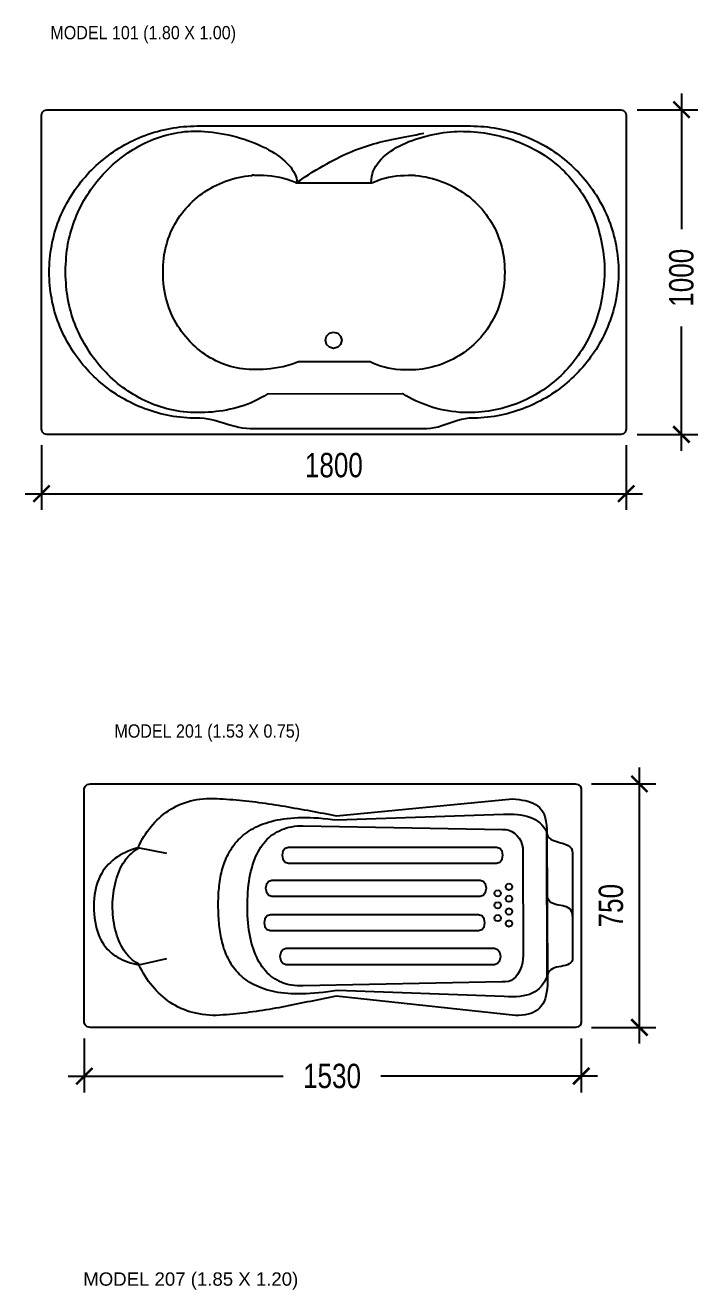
# Model space of a CAD drawing. Header units: millimetres. Extents: x 2134 to 13747, y 1479 to 10829.
# Drawn here: x 9066 to 11136, y 6919 to 10812 of the extents above; entities that cross this region are included whole.
import ezdxf
from ezdxf.enums import TextEntityAlignment as Align

# ---------------------------------------------------------------- set-up
doc = ezdxf.new("R2010")
doc.units = ezdxf.units.MM
doc.layers.add('dim', color=4, linetype='Continuous', lineweight=18)
doc.layers.add('dwgmodels.com', color=250, linetype='Continuous')
doc.layers.add('Text', color=3, linetype='Continuous', plot=False)
doc.styles.add('KOTE', font='romrust.shx', dxfattribs={"width": 0.8})
doc.styles.add('SN0', font='Arial')
doc.dimstyles.new('cad-block.com 50', dxfattribs={"dimscale": 50, "dimtxt": 1.5, "dimasz": 1, "dimexe": 1, "dimexo": 1, "dimgap": 1, "dimtad": 1, "dimdec": 0, "dimzin": 1, "dimdsep": 46, "dimtxsty": 'KOTE', "dimblk": 'ARCHTICK', "dimcen": 0, "dimdle": 1, "dimclrd": 4, "dimclre": 4, "dimclrt": 7, "dimadec": 0, "dimazin": 0, "dimtfac": 0.666667, "dimtdec": 0, "dimtix": 1, "dimtmove": 2, "dimatfit": 0, "dimfxl": 1, "dimtvp": 1, "dimtolj": 1, "dimarcsym": 0})

# ---------------------------------------------------------------- blocks, each defined once
blk = doc.blocks.new('Modelo 101')
at = {"color": 0}
for points in [[(-7.023051, 1.968504), (-0.063567, 1.968504), (-0.031542, 1.959393), (-0.008708, 1.935501), (0, 1.901988), (0, -1.901988), (-0.008708, -1.9355), (-0.031542, -1.959393), (-0.063567, -1.968504), (-7.023051, -1.968504), (-7.055076, -1.959393), (-7.077907, -1.9355), (-7.086614, -1.901988), (-7.086614, 1.901988), (-7.077907, 1.935501), (-7.055076, 1.959393), (-7.023051, 1.968504)], [(-5.200441, 1.771091), (-1.886492, 1.771091), (-1.844931, 1.770618), (-1.803594, 1.769207), (-1.762491, 1.766868), (-1.721633, 1.76361), (-1.681031, 1.759446), (-1.640695, 1.754385), (-1.600635, 1.748437), (-1.560862, 1.741613), (-1.521387, 1.733923), (-1.48222, 1.725378), (-1.443372, 1.715988), (-1.404853, 1.705763), (-1.366673, 1.694714), (-1.328844, 1.682852), (-1.291375, 1.670186), (-1.254278, 1.656727), (-1.217562, 1.642485), (-1.181239, 1.627472), (-1.145318, 1.611696), (-1.109811, 1.595169), (-1.074727, 1.577901), (-1.040078, 1.559903), (-1.005874, 1.541184), (-0.972125, 1.521755), (-0.938842, 1.501627), (-0.906035, 1.48081), (-0.873716, 1.459314), (-0.841894, 1.43715), (-0.81058, 1.414328), (-0.779784, 1.390859), (-0.749517, 1.366753), (-0.71979, 1.34202), (-0.690613, 1.31667), (-0.661997, 1.290715), (-0.633952, 1.264164), (-0.606488, 1.237029), (-0.579617, 1.209318), (-0.553348, 1.181043), (-0.527692, 1.152215), (-0.502661, 1.122843), (-0.478263, 1.092937), (-0.45451, 1.062509), (-0.431413, 1.031569), (-0.408981, 1.000127), (-0.387225, 0.968193), (-0.366157, 0.935778), (-0.345785, 0.902892), (-0.326122, 0.869546), (-0.307177, 0.83575), (-0.288961, 0.801515), (-0.271484, 0.76685), (-0.254758, 0.731766), (-0.238792, 0.696274), (-0.223596, 0.660384), (-0.209183, 0.624107), (-0.195561, 0.587452), (-0.182742, 0.550431), (-0.170736, 0.513053), (-0.159554, 0.475329), (-0.149206, 0.43727), (-0.139702, 0.398885), (-0.131054, 0.360185), (-0.123271, 0.321181), (-0.116365, 0.281883), (-0.110345, 0.242302), (-0.105222, 0.202447), (-0.101008, 0.162329), (-0.097711, 0.121959), (-0.095344, 0.081346), (-0.093915, 0.040503), (-0.093437, -0.000563), (-0.093437, -0.000563), (-0.093915, -0.041628), (-0.095344, -0.082472), (-0.097711, -0.123084), (-0.101008, -0.163454), (-0.105222, -0.203572), (-0.110345, -0.243427), (-0.116365, -0.283009), (-0.123271, -0.322307), (-0.131054, -0.361311), (-0.139702, -0.40001), (-0.149206, -0.438395), (-0.159554, -0.476455), (-0.170736, -0.514178), (-0.182742, -0.551556), (-0.195561, -0.588578), (-0.209183, -0.625232), (-0.223596, -0.66151), (-0.238792, -0.6974), (-0.254758, -0.732892), (-0.271484, -0.767975), (-0.288961, -0.80264), (-0.307177, -0.836876), (-0.326122, -0.870672), (-0.345785, -0.904018), (-0.366157, -0.936903), (-0.387225, -0.969318), (-0.408981, -1.001252), (-0.431413, -1.032694), (-0.45451, -1.063635), (-0.478263, -1.094063), (-0.502661, -1.123968), (-0.527692, -1.15334), (-0.553348, -1.182169), (-0.579617, -1.210444), (-0.606488, -1.238154), (-0.633952, -1.26529), (-0.661997, -1.291841), (-0.690613, -1.317796), (-0.71979, -1.343145), (-0.749517, -1.367878), (-0.779784, -1.391984), (-0.81058, -1.415454), (-0.841894, -1.438276), (-0.873716, -1.46044), (-0.906035, -1.481935), (-0.938842, -1.502752), (-0.972125, -1.522881), (-1.005874, -1.542309), (-1.040078, -1.561028), (-1.074727, -1.579027), (-1.109811, -1.596295), (-1.145318, -1.612821), (-1.181239, -1.628597), (-1.217562, -1.643611), (-1.254278, -1.657852), (-1.291375, -1.671311), (-1.328844, -1.683977), (-1.366673, -1.69584), (-1.404853, -1.706889), (-1.443372, -1.717113), (-1.48222, -1.726503), (-1.521387, -1.735048), (-1.560862, -1.742738), (-1.600635, -1.749562), (-1.640695, -1.75551), (-1.681031, -1.760571), (-1.721633, -1.764736), (-1.762491, -1.767993), (-1.803594, -1.770332), (-1.844931, -1.771744), (-1.886492, -1.772216), (-1.886492, -1.772216), (-1.893701, -1.772561), (-1.90091, -1.772907), (-1.908114, -1.773252), (-1.951437, -1.777892), (-1.996407, -1.787054), (-2.04266, -1.799691), (-2.089831, -1.814759), (-2.137553, -1.831211), (-2.185463, -1.848001), (-2.233193, -1.864083), (-2.280381, -1.878412), (-2.326659, -1.889941), (-2.371663, -1.897625), (-2.415028, -1.900417), (-4.557579, -1.900319), (-4.603563, -1.898287), (-4.649549, -1.892619), (-4.695564, -1.883952), (-4.741634, -1.87292), (-4.787786, -1.860161), (-4.834047, -1.84631), (-4.880443, -1.832004), (-4.927001, -1.817878), (-4.973748, -1.804569), (-5.020711, -1.792712), (-5.067915, -1.782943), (-5.115389, -1.775899), (-5.163157, -1.772216), (-5.163157, -1.772216), (-5.175578, -1.772012), (-5.18801, -1.772114), (-5.200441, -1.772216), (-5.242002, -1.771744), (-5.283339, -1.770332), (-5.324442, -1.767993), (-5.3653, -1.764736), (-5.405902, -1.760571), (-5.446238, -1.75551), (-5.486298, -1.749562), (-5.526071, -1.742738), (-5.565546, -1.735048), (-5.604713, -1.726503), (-5.643561, -1.717113), (-5.68208, -1.706889), (-5.72026, -1.69584), (-5.758089, -1.683977), (-5.795558, -1.671311), (-5.832655, -1.657852), (-5.869371, -1.643611), (-5.905694, -1.628597), (-5.941615, -1.612821), (-5.977122, -1.596295), (-6.012206, -1.579027), (-6.046855, -1.561028), (-6.081059, -1.542309), (-6.114808, -1.522881), (-6.148091, -1.502752), (-6.180898, -1.481935), (-6.213217, -1.46044), (-6.245039, -1.438276), (-6.276353, -1.415454), (-6.307149, -1.391984), (-6.337416, -1.367878), (-6.367143, -1.343145), (-6.39632, -1.317796), (-6.424936, -1.291841), (-6.452981, -1.26529), (-6.480445, -1.238154), (-6.507316, -1.210444), (-6.533585, -1.182169), (-6.559241, -1.15334), (-6.584272, -1.123968), (-6.60867, -1.094063), (-6.632423, -1.063635), (-6.655521, -1.032694), (-6.677952, -1.001252), (-6.699708, -0.969318), (-6.720776, -0.936903), (-6.741148, -0.904018), (-6.760811, -0.870672), (-6.779756, -0.836876), (-6.797972, -0.80264), (-6.815449, -0.767975), (-6.832175, -0.732892), (-6.848141, -0.6974), (-6.863337, -0.66151), (-6.87775, -0.625232), (-6.891372, -0.588578), (-6.904191, -0.551556), (-6.916197, -0.514178), (-6.927379, -0.476455), (-6.937727, -0.438395), (-6.947231, -0.40001), (-6.955879, -0.361311), (-6.963662, -0.322307), (-6.970568, -0.283009), (-6.976588, -0.243427), (-6.981711, -0.203572), (-6.985925, -0.163454), (-6.989222, -0.123084), (-6.991589, -0.082472), (-6.993018, -0.041628), (-6.993496, -0.000563), (-6.993496, -0.000563), (-6.993018, 0.040503), (-6.991589, 0.081346), (-6.989222, 0.121959), (-6.985925, 0.162329), (-6.981711, 0.202447), (-6.976588, 0.242302), (-6.970568, 0.281883), (-6.963662, 0.321181), (-6.955879, 0.360185), (-6.947231, 0.398885), (-6.937727, 0.43727), (-6.927379, 0.475329), (-6.916197, 0.513053), (-6.904191, 0.550431), (-6.891372, 0.587452), (-6.877751, 0.624107), (-6.863337, 0.660384), (-6.848142, 0.696274), (-6.832176, 0.731766), (-6.815449, 0.76685), (-6.797973, 0.801515), (-6.779757, 0.83575), (-6.760812, 0.869546), (-6.741149, 0.902892), (-6.720777, 0.935778), (-6.699709, 0.968193), (-6.677953, 1.000127), (-6.655522, 1.031569), (-6.632424, 1.062509), (-6.608671, 1.092937), (-6.584274, 1.122843), (-6.559242, 1.152215), (-6.533586, 1.181043), (-6.507318, 1.209318), (-6.480446, 1.237029), (-6.452983, 1.264164), (-6.424938, 1.290715), (-6.396321, 1.31667), (-6.367144, 1.34202), (-6.337417, 1.366753), (-6.307151, 1.390859), (-6.276355, 1.414328), (-6.245041, 1.43715), (-6.213219, 1.459314), (-6.180899, 1.48081), (-6.148093, 1.501627), (-6.11481, 1.521755), (-6.081061, 1.541184), (-6.046857, 1.559903), (-6.012208, 1.577901), (-5.977124, 1.595169), (-5.941617, 1.611696), (-5.905696, 1.627472), (-5.869373, 1.642485), (-5.832657, 1.656727), (-5.795559, 1.670186), (-5.758091, 1.682852), (-5.720261, 1.694714), (-5.682082, 1.705763), (-5.643562, 1.715988), (-5.604714, 1.725378), (-5.565547, 1.733923), (-5.526072, 1.741613), (-5.486299, 1.748437), (-5.446239, 1.754385), (-5.405903, 1.759446), (-5.3653, 1.76361), (-5.324443, 1.766868), (-5.28334, 1.769207), (-5.242002, 1.770618), (-5.200441, 1.771091), (-5.200441, 1.771091)], [(-5.111575, 1.706236), (-5.062863, 1.702098), (-5.014012, 1.696656), (-4.965123, 1.689948), (-4.916299, 1.682009), (-4.867643, 1.672878), (-4.819257, 1.662591), (-4.771244, 1.651184), (-4.723707, 1.638695), (-4.676748, 1.625161), (-4.63047, 1.610618), (-4.584975, 1.595103), (-4.540366, 1.578653), (-4.496746, 1.561306), (-4.454217, 1.543097), (-4.412881, 1.524065), (-4.372842, 1.504245), (-4.334202, 1.483674), (-4.297063, 1.46239), (-4.261528, 1.440429), (-4.2277, 1.417829), (-4.195681, 1.394625), (-4.165574, 1.370856), (-4.137482, 1.346557), (-4.111507, 1.321766), (-4.087751, 1.296519), (-4.066318, 1.270854), (-4.047309, 1.244807), (-4.030828, 1.218415), (-4.016977, 1.191716), (-4.005859, 1.164745), (-3.997575, 1.13754), (-3.99223, 1.110138), (-3.989925, 1.082575), (-3.989925, 1.082575), (-3.987515, 1.080523), (-3.982357, 1.081289), (-3.977209, 1.08215), (-3.10835, 1.082248), (-3.101107, 1.084689), (-3.093862, 1.087132), (-3.090571, 1.092), (-3.08893, 1.126685), (-3.084057, 1.160391), (-3.076082, 1.193116), (-3.065137, 1.224857), (-3.051354, 1.255611), (-3.034863, 1.285376), (-3.015798, 1.314149), (-2.994289, 1.341927), (-2.970467, 1.368708), (-2.944465, 1.394489), (-2.916413, 1.419267), (-2.886444, 1.44304), (-2.854689, 1.465805), (-2.821279, 1.487559), (-2.786347, 1.508301), (-2.750023, 1.528026), (-2.712438, 1.546733), (-2.673726, 1.564418), (-2.634017, 1.581079), (-2.593442, 1.596714), (-2.552134, 1.61132), (-2.510223, 1.624894), (-2.467842, 1.637433), (-2.425121, 1.648935), (-2.382193, 1.659397), (-2.339189, 1.668816), (-2.29624, 1.67719), (-2.253479, 1.684517), (-2.211036, 1.690792), (-2.169043, 1.696015), (-2.127631, 1.700182), (-2.086933, 1.70329), (-2.04708, 1.705337), (-2.008202, 1.70632), (-1.970433, 1.706236), (-1.928281, 1.705109), (-1.886386, 1.703129), (-1.844758, 1.700302), (-1.80341, 1.696632), (-1.762353, 1.692125), (-1.721598, 1.686785), (-1.681157, 1.680616), (-1.641041, 1.673625), (-1.601262, 1.665815), (-1.56183, 1.657192), (-1.522758, 1.64776), (-1.484057, 1.637525), (-1.445738, 1.62649), (-1.407813, 1.614661), (-1.370294, 1.602042), (-1.33319, 1.588639), (-1.296515, 1.574457), (-1.260279, 1.559499), (-1.224495, 1.543771), (-1.189172, 1.527278), (-1.154324, 1.510024), (-1.11996, 1.492015), (-1.086093, 1.473255), (-1.052734, 1.45375), (-1.019895, 1.433502), (-0.987587, 1.412519), (-0.955821, 1.390804), (-0.924609, 1.368363), (-0.893962, 1.345199), (-0.863892, 1.321319), (-0.834409, 1.296726), (-0.805527, 1.271426), (-0.777255, 1.245424), (-0.749606, 1.218723), (-0.722591, 1.19133), (-0.69622, 1.163249), (-0.670507, 1.134484), (-0.645462, 1.105041), (-0.621096, 1.074925), (-0.597421, 1.04414), (-0.574449, 1.01269), (-0.55219, 0.980582), (-0.530657, 0.947819), (-0.509861, 0.914407), (-0.489813, 0.88035), (-0.470524, 0.845654), (-0.452006, 0.810322), (-0.434271, 0.77436), (-0.41733, 0.737773), (-0.401194, 0.700566), (-0.385875, 0.662742), (-0.371384, 0.624308), (-0.357732, 0.585268), (-0.344932, 0.545626), (-0.332994, 0.505388), (-0.32193, 0.464559), (-0.311752, 0.423143), (-0.30247, 0.381145), (-0.294096, 0.338569), (-0.286642, 0.295422), (-0.28012, 0.251707), (-0.274539, 0.207429), (-0.274539, 0.207429), (-0.268014, 0.145136), (-0.26382, 0.091392), (-0.261824, 0.04335), (-0.261895, -0.001843), (-0.263899, -0.047036), (-0.267704, -0.09508), (-0.273178, -0.148825), (-0.280189, -0.211122), (-0.285607, -0.253912), (-0.292002, -0.296314), (-0.299364, -0.338316), (-0.307679, -0.379908), (-0.316936, -0.421077), (-0.327122, -0.461812), (-0.338224, -0.502103), (-0.350232, -0.541938), (-0.363131, -0.581305), (-0.376911, -0.620193), (-0.391559, -0.658591), (-0.407062, -0.696487), (-0.423409, -0.733871), (-0.440587, -0.770731), (-0.458584, -0.807055), (-0.477387, -0.842833), (-0.496984, -0.878053), (-0.517364, -0.912703), (-0.538514, -0.946773), (-0.560421, -0.980251), (-0.583074, -1.013125), (-0.606459, -1.045385), (-0.630566, -1.07702), (-0.655381, -1.108017), (-0.680892, -1.138365), (-0.707088, -1.168054), (-0.733955, -1.197072), (-0.761482, -1.225407), (-0.789656, -1.253048), (-0.818466, -1.279985), (-0.847898, -1.306205), (-0.87794, -1.331698), (-0.908581, -1.356451), (-0.939808, -1.380454), (-0.971609, -1.403696), (-1.003972, -1.426165), (-1.036883, -1.447849), (-1.070332, -1.468738), (-1.104305, -1.488821), (-1.138791, -1.508085), (-1.173778, -1.526519), (-1.209252, -1.544113), (-1.245202, -1.560855), (-1.281616, -1.576733), (-1.318481, -1.591737), (-1.355785, -1.605855), (-1.393516, -1.619075), (-1.431661, -1.631387), (-1.470208, -1.642779), (-1.509146, -1.653239), (-1.548461, -1.662757), (-1.588142, -1.671321), (-1.628176, -1.67892), (-1.668551, -1.685543), (-1.709255, -1.691177), (-1.750275, -1.695813), (-1.791599, -1.699438), (-1.833216, -1.702041), (-1.875112, -1.703612), (-1.917276, -1.704138), (-1.917276, -1.704138), (-1.966387, -1.703265), (-2.015184, -1.700688), (-2.063606, -1.696469), (-2.111589, -1.69067), (-2.159072, -1.683352), (-2.205993, -1.674579), (-2.25229, -1.664411), (-2.297899, -1.652911), (-2.34276, -1.640141), (-2.386809, -1.626162), (-2.429986, -1.611038), (-2.472227, -1.594829), (-2.513471, -1.577597), (-2.553655, -1.559406), (-2.592717, -1.540316), (-2.630595, -1.520389), (-2.667227, -1.499688), (-2.702551, -1.478275), (-2.704745, -1.477715), (-2.707169, -1.47799), (-2.709591, -1.478267), (-4.346035, -1.479764), (-4.348397, -1.479112), (-4.349438, -1.478307), (-4.351382, -1.479075), (-4.388714, -1.503284), (-4.426921, -1.525904), (-4.465941, -1.546971), (-4.505715, -1.566524), (-4.546182, -1.584601), (-4.587281, -1.601238), (-4.628952, -1.616474), (-4.671134, -1.630345), (-4.713768, -1.642891), (-4.756792, -1.654148), (-4.800147, -1.664155), (-4.843771, -1.672948), (-4.887604, -1.680565), (-4.931587, -1.687045), (-4.975657, -1.692425), (-5.019756, -1.696742), (-5.063822, -1.700034), (-5.107795, -1.702339), (-5.151615, -1.703694), (-5.19522, -1.704138), (-5.19522, -1.704138), (-5.237994, -1.703531), (-5.280407, -1.701725), (-5.322448, -1.698739), (-5.364109, -1.694593), (-5.405379, -1.689305), (-5.446248, -1.682895), (-5.486706, -1.675383), (-5.526744, -1.666789), (-5.566352, -1.657131), (-5.605519, -1.64643), (-5.644236, -1.634704), (-5.682492, -1.621974), (-5.720279, -1.608259), (-5.757586, -1.593577), (-5.794402, -1.57795), (-5.830719, -1.561395), (-5.866527, -1.543934), (-5.901815, -1.525584), (-5.936573, -1.506366), (-5.970792, -1.4863), (-6.004462, -1.465403), (-6.037572, -1.443698), (-6.070114, -1.421201), (-6.102076, -1.397934), (-6.13345, -1.373916), (-6.164224, -1.349165), (-6.19439, -1.323702), (-6.223938, -1.297547), (-6.252857, -1.270717), (-6.281137, -1.243234), (-6.30877, -1.215116), (-6.335744, -1.186384), (-6.36205, -1.157056), (-6.387678, -1.127151), (-6.412618, -1.096691), (-6.43686, -1.065693), (-6.460394, -1.034178), (-6.483211, -1.002164), (-6.5053, -0.969673), (-6.526652, -0.936722), (-6.547257, -0.903331), (-6.567104, -0.86952), (-6.586184, -0.835309), (-6.604487, -0.800717), (-6.622003, -0.765763), (-6.638723, -0.730467), (-6.654635, -0.694848), (-6.669731, -0.658926), (-6.684001, -0.62272), (-6.697433, -0.58625), (-6.71002, -0.549536), (-6.72175, -0.512596), (-6.732614, -0.47545), (-6.742602, -0.438119), (-6.751704, -0.40062), (-6.759911, -0.362974), (-6.767211, -0.325201), (-6.773596, -0.287319), (-6.779055, -0.249348), (-6.783578, -0.211308), (-6.787157, -0.173218), (-6.78978, -0.135098), (-6.78978, -0.135098), (-6.792734, -0.084853), (-6.79495, -0.049565), (-6.796428, -0.024907), (-6.797166, -0.006552), (-6.797166, 0.009829), (-6.796428, 0.028563), (-6.79495, 0.053977), (-6.792734, 0.090399), (-6.78978, 0.142158), (-6.787039, 0.182601), (-6.783252, 0.222875), (-6.778434, 0.262966), (-6.772599, 0.302856), (-6.765761, 0.342528), (-6.757936, 0.381967), (-6.749137, 0.421156), (-6.73938, 0.460078), (-6.728679, 0.498716), (-6.717048, 0.537056), (-6.704501, 0.575079), (-6.691054, 0.61277), (-6.676722, 0.650112), (-6.661517, 0.687088), (-6.645456, 0.723683), (-6.628553, 0.759879), (-6.610821, 0.79566), (-6.592276, 0.831011), (-6.572933, 0.865913), (-6.552805, 0.900351), (-6.531908, 0.934309), (-6.510255, 0.96777), (-6.487862, 1.000717), (-6.464743, 1.033134), (-6.440912, 1.065005), (-6.416385, 1.096312), (-6.391175, 1.12704), (-6.365297, 1.157173), (-6.338765, 1.186693), (-6.311595, 1.215584), (-6.283801, 1.24383), (-6.255397, 1.271415), (-6.226398, 1.298321), (-6.196818, 1.324532), (-6.166672, 1.350033), (-6.135975, 1.374806), (-6.104741, 1.398835), (-6.072984, 1.422103), (-6.040719, 1.444595), (-6.007961, 1.466293), (-5.974725, 1.487181), (-5.941023, 1.507244), (-5.906873, 1.526463), (-5.872287, 1.544823), (-5.83728, 1.562307), (-5.801867, 1.578899), (-5.766063, 1.594583), (-5.729882, 1.609342), (-5.693338, 1.623159), (-5.656446, 1.636018), (-5.619221, 1.647902), (-5.581677, 1.658796), (-5.543829, 1.668682), (-5.505691, 1.677544), (-5.467278, 1.685367), (-5.428604, 1.692132), (-5.389684, 1.697824), (-5.350533, 1.702427), (-5.311164, 1.705923), (-5.271593, 1.708297), (-5.231834, 1.709531), (-5.191902, 1.709611), (-5.15181, 1.708518), (-5.111575, 1.706236)], [(-3.998787, 1.081914), (-3.948178, 1.116158), (-3.898989, 1.148798), (-3.851147, 1.179885), (-3.804578, 1.209468), (-3.759208, 1.237598), (-3.714965, 1.264327), (-3.671775, 1.289705), (-3.629565, 1.313782), (-3.588261, 1.33661), (-3.54779, 1.358239), (-3.508078, 1.378719), (-3.469052, 1.398102), (-3.430639, 1.416438), (-3.392765, 1.433777), (-3.355357, 1.450172), (-3.318341, 1.465671), (-3.281644, 1.480326), (-3.245194, 1.494188), (-3.208915, 1.507307), (-3.172735, 1.519734), (-3.136581, 1.531519), (-3.100378, 1.542714), (-3.064055, 1.553369), (-3.027536, 1.563535), (-2.99075, 1.573262), (-2.953622, 1.582601), (-2.916079, 1.591603), (-2.878048, 1.600319), (-2.839455, 1.608799), (-2.800227, 1.617093), (-2.760291, 1.625254), (-2.719572, 1.63333), (-2.677999, 1.641374), (-2.635496, 1.649435), (-2.591992, 1.657565), (-2.547412, 1.665813), (-2.501683, 1.674232), (-2.454732, 1.68287)], [(-4.534059, 1.17126), (-4.533191, 1.17375), (-4.532319, 1.17827), (-4.531457, 1.180611), (-4.519351, 1.177853), (-4.507246, 1.175089), (-4.49502, 1.174059), (-4.445291, 1.174778), (-4.395846, 1.173543), (-4.346763, 1.170354), (-4.298122, 1.165206), (-4.25, 1.158097), (-4.202476, 1.149024), (-4.155629, 1.137984), (-4.109537, 1.124975), (-4.064279, 1.109993), (-4.019933, 1.093036), (-4.008088, 1.087959), (-3.996545, 1.083854), (-3.984028, 1.082166), (-3.098024, 1.082166), (-3.088903, 1.083424), (-3.079781, 1.08468), (-3.071114, 1.087343), (-3.022816, 1.107956), (-2.974858, 1.125092), (-2.927151, 1.139057), (-2.879607, 1.150161), (-2.832137, 1.158711), (-2.784652, 1.165015), (-2.737062, 1.169383), (-2.68928, 1.172121), (-2.641215, 1.173537), (-2.59278, 1.173941), (-2.579674, 1.173727), (-2.565297, 1.17309), (-2.552236, 1.172036), (-2.510588, 1.166824), (-2.469357, 1.160357), (-2.42857, 1.152648), (-2.388254, 1.143714), (-2.348436, 1.133569), (-2.309143, 1.122229), (-2.270402, 1.109707), (-2.232241, 1.09602), (-2.194686, 1.081183), (-2.157766, 1.06521), (-2.121506, 1.048116), (-2.085935, 1.029917), (-2.051079, 1.010627), (-2.016965, 0.990262), (-1.983621, 0.968837), (-1.951073, 0.946367), (-1.91935, 0.922866), (-1.888477, 0.89835), (-1.858483, 0.872834), (-1.829394, 0.846332), (-1.801237, 0.818861), (-1.77404, 0.790434), (-1.74783, 0.761068), (-1.722634, 0.730777), (-1.698479, 0.699575), (-1.675392, 0.667479), (-1.6534, 0.634503), (-1.632531, 0.600662), (-1.612811, 0.565972), (-1.594268, 0.530447), (-1.57693, 0.494102), (-1.560822, 0.456953), (-1.545972, 0.419014), (-1.532408, 0.3803), (-1.520157, 0.340827), (-1.509245, 0.30061), (-1.4997, 0.259663), (-1.491549, 0.218002), (-1.484819, 0.175642), (-1.479537, 0.132597), (-1.475731, 0.088883), (-1.473427, 0.044515), (-1.472654, -0.000492), (-1.472654, -0.000492), (-1.473403, -0.044539), (-1.475634, -0.088083), (-1.47932, -0.131104), (-1.484433, -0.173579), (-1.490947, -0.215489), (-1.498835, -0.256811), (-1.508071, -0.297526), (-1.518626, -0.33761), (-1.530475, -0.377045), (-1.54359, -0.415807), (-1.557945, -0.453877), (-1.573513, -0.491233), (-1.590266, -0.527854), (-1.608179, -0.563719), (-1.627224, -0.598807), (-1.647374, -0.633096), (-1.668603, -0.666566), (-1.690883, -0.699196), (-1.714188, -0.730964), (-1.738491, -0.761849), (-1.763765, -0.79183), (-1.789983, -0.820886), (-1.817119, -0.848995), (-1.845144, -0.876138), (-1.874034, -0.902292), (-1.90376, -0.927437), (-1.934296, -0.951551), (-1.965615, -0.974613), (-1.99769, -0.996603), (-2.030494, -1.017498), (-2.064001, -1.037279), (-2.098183, -1.055923), (-2.133014, -1.07341), (-2.168467, -1.089718), (-2.204514, -1.104827), (-2.24113, -1.118715), (-2.278287, -1.131362), (-2.315958, -1.142745), (-2.354117, -1.152845), (-2.392737, -1.161639), (-2.43179, -1.169107), (-2.47125, -1.175228), (-2.51109, -1.17998), (-2.551283, -1.183342), (-2.551283, -1.183342), (-2.560301, -1.183769), (-2.569577, -1.18407), (-2.578965, -1.184508), (-2.632111, -1.186736), (-2.684494, -1.186635), (-2.736008, -1.184249), (-2.786546, -1.17962), (-2.836004, -1.172791), (-2.884274, -1.163806), (-2.931251, -1.152707), (-2.97683, -1.139538), (-3.020904, -1.12434), (-3.063367, -1.107159), (-3.104114, -1.088035), (-3.107628, -1.087302), (-3.111405, -1.087678), (-3.115181, -1.088055), (-3.966579, -1.08987), (-3.972392, -1.09017), (-3.978152, -1.091116), (-3.983701, -1.092799), (-4.044593, -1.114728), (-4.102847, -1.132713), (-4.158535, -1.147144), (-4.211731, -1.158412), (-4.262507, -1.166909), (-4.310937, -1.173026), (-4.357092, -1.177154), (-4.401046, -1.179683), (-4.442872, -1.181006), (-4.482642, -1.181512), (-4.520429, -1.181594), (-4.534059, -1.181594), (-4.571792, -1.180815), (-4.609437, -1.178494), (-4.646957, -1.174654), (-4.684315, -1.169319), (-4.721473, -1.162512), (-4.758393, -1.154258), (-4.795037, -1.144579), (-4.831368, -1.133499), (-4.867347, -1.121041), (-4.902938, -1.107231), (-4.938103, -1.09209), (-4.972804, -1.075642), (-5.007003, -1.057911), (-5.040662, -1.038921), (-5.073744, -1.018695), (-5.106212, -0.997257), (-5.138027, -0.97463), (-5.169152, -0.950838), (-5.199549, -0.925905), (-5.22918, -0.899853), (-5.258009, -0.872707), (-5.285996, -0.84449), (-5.313105, -0.815226), (-5.339297, -0.784938), (-5.364536, -0.753649), (-5.388782, -0.721385), (-5.412, -0.688167), (-5.43415, -0.65402), (-5.455196, -0.618967), (-5.475099, -0.583031), (-5.493823, -0.546237), (-5.511328, -0.508608), (-5.527578, -0.470167), (-5.542535, -0.430938), (-5.556161, -0.390944), (-5.568418, -0.35021), (-5.57927, -0.308758), (-5.588677, -0.266613), (-5.596603, -0.223798), (-5.603009, -0.180335), (-5.607859, -0.13625), (-5.611114, -0.091565), (-5.612736, -0.046305), (-5.612689, -0.000492), (-5.612689, -0.000492), (-5.612837, 0.041918), (-5.611508, 0.083904), (-5.608725, 0.125444), (-5.604513, 0.166515), (-5.598893, 0.207097), (-5.591892, 0.247165), (-5.58353, 0.2867), (-5.573834, 0.325677), (-5.562825, 0.364075), (-5.550527, 0.401873), (-5.536965, 0.439047), (-5.522161, 0.475576), (-5.50614, 0.511437), (-5.488924, 0.546609), (-5.470537, 0.581068), (-5.451004, 0.614794), (-5.430347, 0.647764), (-5.40859, 0.679956), (-5.385756, 0.711348), (-5.36187, 0.741916), (-5.336955, 0.771641), (-5.311034, 0.800498), (-5.284131, 0.828467), (-5.256269, 0.855525), (-5.227473, 0.881649), (-5.197765, 0.906818), (-5.167169, 0.93101), (-5.13571, 0.954202), (-5.103409, 0.976372), (-5.070292, 0.997498), (-5.036381, 1.017559), (-5.0017, 1.036531), (-4.966273, 1.054393), (-4.930123, 1.071122), (-4.893274, 1.086697), (-4.855749, 1.101095), (-4.817573, 1.114294), (-4.778767, 1.126272), (-4.739357, 1.137007), (-4.699366, 1.146477), (-4.658817, 1.154659), (-4.617734, 1.161532), (-4.57614, 1.167073), (-4.534059, 1.17126), (-4.534059, 1.17126)], [(-3.545886, -0.728622), (-3.496276, -0.742092), (-3.460935, -0.777436), (-3.447465, -0.827051), (-3.460935, -0.87666), (-3.496276, -0.912002), (-3.545886, -0.925472), (-3.595499, -0.912002), (-3.630844, -0.87666), (-3.644315, -0.827051), (-3.630844, -0.777436), (-3.595499, -0.742092), (-3.545886, -0.728622)]]:
    blk.add_lwpolyline(points, dxfattribs=at)
blk = doc.blocks.new('_ArchTick')
at = {"color": 0, "linetype": 'ByBlock', "const_width": 0.15}
blk.add_lwpolyline([(-0.5, -0.5), (0.5, 0.5)], dxfattribs=at)
blk = doc.blocks.new('*D28')
at = {"layer": 'Defpoints', "color": 0, "transparency": 16777216}
for p in [(9115.5, 9569.3), (10915.5, 9569.3), (10915.5, 9369.9)]:
    blk.add_point(p, dxfattribs=at)
at = {"layer": 'dim', "color": 4, "lineweight": -2, "transparency": 16777216}
for p, q in [((9115.5, 9519.3), (9115.5, 9319.9)), ((10915.5, 9519.3), (10915.5, 9319.9)), ((9065.5, 9369.9), (10965.5, 9369.9))]:
    blk.add_line(p, q, dxfattribs=at)
at = {"layer": 'dim', "color": 4, "lineweight": -2, "transparency": 16777216, "xscale": 50, "yscale": 50, "zscale": 50, "rotation": 180}
blk.add_blockref('_ArchTick', (9115.5, 9369.9), dxfattribs=at)
at = {"layer": 'dim', "color": 4, "lineweight": -2, "transparency": 16777216, "xscale": 50, "yscale": 50, "zscale": 50}
blk.add_blockref('_ArchTick', (10915.5, 9369.9), dxfattribs=at)
at = {"layer": 'dim', "color": 7, "transparency": 16777216, "insert": (10015.5, 9457.4), "char_height": 75, "attachment_point": 5, "style": 'KOTE'}
blk.add_mtext('\\A1;1800', dxfattribs=at)
blk = doc.blocks.new('*D29')
at = {"layer": 'Defpoints', "color": 0, "transparency": 16777216}
for p in [(10899.4, 10552.4), (10899.4, 9552.4), (11085.6, 9552.4)]:
    blk.add_point(p, dxfattribs=at)
at = {"layer": 'dim', "color": 4, "lineweight": -2, "transparency": 16777216}
for p, q in [((11085.6, 10602.4), (11085.6, 10184.9)), ((10949.4, 10552.4), (11135.6, 10552.4)), ((11085.6, 9502.4), (11085.6, 9884.9)), ((10949.4, 9552.4), (11135.6, 9552.4))]:
    blk.add_line(p, q, dxfattribs=at)
at = {"layer": 'dim', "color": 4, "lineweight": -2, "transparency": 16777216, "xscale": 50, "yscale": 50, "zscale": 50}
for p, rotation in [((11085.6, 10552.4), 90), ((11085.6, 9552.4), 270)]:
    blk.add_blockref('_ArchTick', p, dxfattribs=dict(at, rotation=rotation))
at = {"layer": 'dim', "color": 7, "transparency": 16777216, "insert": (11085.6, 10034.9), "char_height": 75, "attachment_point": 5, "rotation": 90, "style": 'KOTE'}
blk.add_mtext('\\A1;1000', dxfattribs=at)
blk = doc.blocks.new('Modelo 201')
at = {"color": 0}
for points in [[(-5.949485, 1.476366), (-0.07413, 1.476366), (-0.036789, 1.468051), (-0.010158, 1.44625), (0, 1.415681), (0, -1.415681), (-0.010158, -1.446252), (-0.036789, -1.468054), (-0.07413, -1.47637), (-5.949485, -1.47637), (-5.986826, -1.468054), (-6.013457, -1.446252), (-6.023614, -1.415681), (-6.023614, 1.415681), (-6.013457, 1.44625), (-5.986826, 1.468051), (-5.949485, 1.476366)], [(-4.457079, 1.299559), (-4.417856, 1.298184), (-4.378634, 1.296455), (-4.339411, 1.294384), (-4.300188, 1.291981), (-4.260965, 1.289257), (-4.221742, 1.286223), (-4.182519, 1.28289), (-4.143296, 1.279269), (-4.104072, 1.275371), (-4.064849, 1.271207), (-4.025625, 1.266788), (-3.986402, 1.262124), (-3.947178, 1.257226), (-3.907954, 1.252106), (-3.868731, 1.246774), (-3.829507, 1.241242), (-3.790283, 1.235519), (-3.751059, 1.229618), (-3.711834, 1.223548), (-3.67261, 1.217321), (-3.633386, 1.210948), (-3.594162, 1.20444), (-3.554937, 1.197807), (-3.515713, 1.191061), (-3.476488, 1.184212), (-3.437263, 1.177271), (-3.398039, 1.17025), (-3.358814, 1.163159), (-3.319589, 1.156009), (-3.280364, 1.14881), (-3.241139, 1.141575), (-3.201914, 1.134313), (-3.162689, 1.127036), (-3.123464, 1.119755), (-3.084239, 1.11248), (-3.045014, 1.105222), (-3.005789, 1.097993), (-2.966563, 1.090803), (-2.966563, 1.090803), (-0.831469, 1.29585), (-0.791385, 1.291419), (-0.752631, 1.286529), (-0.715336, 1.280835), (-0.67963, 1.273995), (-0.645642, 1.265665), (-0.613502, 1.255502), (-0.58334, 1.243161), (-0.555285, 1.228301), (-0.529467, 1.210578), (-0.506015, 1.189648), (-0.48506, 1.165168), (-0.466731, 1.136794), (-0.451157, 1.104184), (-0.438469, 1.066993), (-0.428796, 1.024879), (-0.422267, 0.977499), (-0.419012, 0.924508), (-0.410284, -0.912024), (-0.410715, -0.963072), (-0.413717, -1.0102), (-0.419272, -1.053533), (-0.427365, -1.093196), (-0.437978, -1.129314), (-0.451095, -1.162013), (-0.4667, -1.191417), (-0.484776, -1.217652), (-0.505307, -1.240843), (-0.528276, -1.261115), (-0.553666, -1.278593), (-0.581462, -1.293402), (-0.611646, -1.305668), (-0.644202, -1.315515), (-0.679114, -1.323068), (-0.716365, -1.328454), (-0.755939, -1.331796), (-0.797819, -1.333221), (-2.970012, -1.096083), (-3.009251, -1.103909), (-3.048381, -1.111803), (-3.08741, -1.119749), (-3.126349, -1.127737), (-3.165207, -1.135752), (-3.203995, -1.143783), (-3.242721, -1.151816), (-3.281395, -1.159837), (-3.320028, -1.167836), (-3.358628, -1.175797), (-3.397206, -1.183709), (-3.43577, -1.191559), (-3.474332, -1.199333), (-3.512899, -1.20702), (-3.551483, -1.214605), (-3.590093, -1.222076), (-3.628738, -1.229421), (-3.667428, -1.236626), (-3.706173, -1.243678), (-3.744982, -1.250564), (-3.783866, -1.257272), (-3.822833, -1.263789), (-3.861894, -1.270102), (-3.901058, -1.276197), (-3.940335, -1.282062), (-3.979734, -1.287685), (-4.019266, -1.293052), (-4.058939, -1.29815), (-4.098764, -1.302966), (-4.138751, -1.307488), (-4.178908, -1.311702), (-4.219245, -1.315596), (-4.259773, -1.319157), (-4.300501, -1.322372), (-4.341438, -1.325228), (-4.382595, -1.327712), (-4.423981, -1.329811), (-4.423981, -1.329811), (-4.467233, -1.329631), (-4.509612, -1.327838), (-4.551117, -1.324467), (-4.591748, -1.31955), (-4.631506, -1.31312), (-4.670391, -1.305211), (-4.708402, -1.295856), (-4.745539, -1.285088), (-4.781804, -1.272941), (-4.817195, -1.259447), (-4.851713, -1.244639), (-4.885358, -1.228552), (-4.91813, -1.211217), (-4.95003, -1.192669), (-4.981056, -1.172941), (-5.01121, -1.152065), (-5.040491, -1.130075), (-5.068899, -1.107004), (-5.096435, -1.082885), (-5.123098, -1.057752), (-5.148889, -1.031637), (-5.173807, -1.004575), (-5.197854, -0.976597), (-5.221028, -0.947738), (-5.24333, -0.91803), (-5.26476, -0.887507), (-5.285318, -0.856202), (-5.305004, -0.824147), (-5.323818, -0.791377), (-5.34176, -0.757925), (-5.358831, -0.723823), (-5.358831, -0.723823), (-5.361144, -0.716515), (-5.363433, -0.709181), (-5.368268, -0.70391), (-5.394174, -0.689459), (-5.418954, -0.67307), (-5.442607, -0.65483), (-5.465136, -0.634824), (-5.48654, -0.613136), (-5.50682, -0.589853), (-5.525978, -0.565059), (-5.544014, -0.538841), (-5.560929, -0.511283), (-5.576723, -0.482471), (-5.591398, -0.45249), (-5.604955, -0.421426), (-5.617393, -0.389364), (-5.628715, -0.356389), (-5.63892, -0.322588), (-5.64801, -0.288044), (-5.655986, -0.252844), (-5.662847, -0.217073), (-5.668596, -0.180817), (-5.673233, -0.14416), (-5.676758, -0.107189), (-5.679173, -0.069988), (-5.680478, -0.032643), (-5.680674, 0.004761), (-5.679763, 0.042137), (-5.677744, 0.079402), (-5.674618, 0.116469), (-5.670387, 0.153254), (-5.665052, 0.18967), (-5.658612, 0.225632), (-5.651069, 0.261055), (-5.642424, 0.295854), (-5.632677, 0.329943), (-5.62183, 0.363237), (-5.609882, 0.39565), (-5.596836, 0.427097), (-5.582691, 0.457492), (-5.567449, 0.486751), (-5.55111, 0.514787), (-5.533676, 0.541516), (-5.515146, 0.566852), (-5.495523, 0.59071), (-5.474806, 0.613004), (-5.452996, 0.633649), (-5.430095, 0.652559), (-5.406102, 0.669649), (-5.38102, 0.684834), (-5.38102, 0.684834), (-5.376303, 0.690243), (-5.374092, 0.697602), (-5.371855, 0.704937), (-5.355445, 0.738939), (-5.338161, 0.772277), (-5.320004, 0.804918), (-5.300972, 0.836827), (-5.281067, 0.867972), (-5.260288, 0.898319), (-5.238635, 0.927834), (-5.216109, 0.956484), (-5.19271, 0.984235), (-5.168437, 1.011054), (-5.14329, 1.036907), (-5.117271, 1.061761), (-5.090378, 1.085582), (-5.062612, 1.108337), (-5.033973, 1.129992), (-5.004461, 1.150514), (-4.974077, 1.169869), (-4.942819, 1.188024), (-4.910689, 1.204945), (-4.877686, 1.220598), (-4.84381, 1.234951), (-4.809062, 1.24797), (-4.773442, 1.25962), (-4.736949, 1.269869), (-4.699584, 1.278683), (-4.661347, 1.286029), (-4.622237, 1.291873), (-4.582255, 1.296181), (-4.541402, 1.298921), (-4.499676, 1.300058), (-4.457079, 1.299559), (-4.457079, 1.299559)], [(-2.957209, 1.038917), (-0.943425, 1.109346), (-0.900068, 1.110904), (-0.857353, 1.111025), (-0.815444, 1.109577), (-0.774504, 1.106426), (-0.734696, 1.101441), (-0.696186, 1.094489), (-0.659136, 1.085437), (-0.623711, 1.074153), (-0.590074, 1.060505), (-0.558388, 1.044359), (-0.528818, 1.025584), (-0.501527, 1.004047), (-0.47668, 0.979615), (-0.454439, 0.952156), (-0.434969, 0.921537), (-0.418433, 0.887626), (-0.412953, -0.852929), (-0.427779, -0.888969), (-0.444759, -0.922084), (-0.463941, -0.952314), (-0.485373, -0.979697), (-0.5091, -1.004271), (-0.535172, -1.026076), (-0.563635, -1.045151), (-0.594536, -1.061533), (-0.627922, -1.075262), (-0.663842, -1.086376), (-0.702342, -1.094914), (-0.743469, -1.100915), (-0.787272, -1.104418), (-0.833796, -1.105461), (-0.88309, -1.104083), (-0.935201, -1.100323), (-2.957815, -1.027177), (-3.016071, -1.0367), (-3.072749, -1.044994), (-3.127872, -1.052082), (-3.18146, -1.057986), (-3.233536, -1.062726), (-3.28412, -1.066324), (-3.333234, -1.0688), (-3.380899, -1.070178), (-3.427137, -1.070476), (-3.471969, -1.069718), (-3.515417, -1.067925), (-3.557501, -1.065117), (-3.598244, -1.061316), (-3.637667, -1.056544), (-3.675791, -1.050821), (-3.712637, -1.044169), (-3.748227, -1.03661), (-3.782583, -1.028164), (-3.815725, -1.018853), (-3.847676, -1.008699), (-3.878456, -0.997722), (-3.908087, -0.985944), (-3.93659, -0.973387), (-3.963988, -0.960071), (-3.9903, -0.946018), (-4.015549, -0.93125), (-4.039756, -0.915787), (-4.062943, -0.89965), (-4.08513, -0.882863), (-4.106339, -0.865444), (-4.126592, -0.847417), (-4.14591, -0.828802), (-4.164315, -0.80962), (-4.181827, -0.789894), (-4.198468, -0.769643), (-4.214261, -0.74889), (-4.229225, -0.727656), (-4.243382, -0.705962), (-4.256755, -0.68383), (-4.269363, -0.66128), (-4.281229, -0.638335), (-4.292375, -0.615015), (-4.30282, -0.591342), (-4.312588, -0.567337), (-4.321699, -0.543021), (-4.330174, -0.518417), (-4.338036, -0.493544), (-4.345305, -0.468425), (-4.352003, -0.443081), (-4.358151, -0.417532), (-4.363771, -0.391801), (-4.368884, -0.365909), (-4.373511, -0.339877), (-4.377675, -0.313727), (-4.381395, -0.287479), (-4.384695, -0.261155), (-4.387594, -0.234776), (-4.390115, -0.208364), (-4.392279, -0.18194), (-4.394107, -0.155526), (-4.395621, -0.129142), (-4.396842, -0.10281), (-4.397791, -0.076552), (-4.39849, -0.050388), (-4.398961, -0.02434), (-4.399225, 0.001571), (-4.399225, 0.001571), (-4.399262, 0.027725), (-4.399022, 0.054013), (-4.398484, 0.080411), (-4.397626, 0.1069), (-4.396428, 0.133456), (-4.394867, 0.160058), (-4.392924, 0.186685), (-4.390575, 0.213314), (-4.387801, 0.239925), (-4.384579, 0.266494), (-4.380889, 0.293002), (-4.37671, 0.319425), (-4.372019, 0.345742), (-4.366797, 0.371932), (-4.361021, 0.397972), (-4.35467, 0.423842), (-4.347723, 0.449518), (-4.340159, 0.474981), (-4.331956, 0.500207), (-4.323094, 0.525175), (-4.313551, 0.549864), (-4.303305, 0.574251), (-4.292336, 0.598316), (-4.280622, 0.622036), (-4.268142, 0.645389), (-4.254875, 0.668354), (-4.240799, 0.69091), (-4.225893, 0.713034), (-4.210136, 0.734704), (-4.193506, 0.7559), (-4.175983, 0.776599), (-4.157545, 0.79678), (-4.138171, 0.81642), (-4.117839, 0.835499), (-4.096529, 0.853994), (-4.074218, 0.871884), (-4.050887, 0.889147), (-4.026513, 0.905761), (-4.001075, 0.921705), (-3.974552, 0.936957), (-3.946923, 0.951495), (-3.918166, 0.965297), (-3.88826, 0.978342), (-3.857185, 0.990609), (-3.824918, 1.002074), (-3.791438, 1.012717), (-3.756725, 1.022517), (-3.720756, 1.03145), (-3.683511, 1.039496), (-3.644968, 1.046632), (-3.605107, 1.052838), (-3.563905, 1.058091), (-3.521342, 1.06237), (-3.477396, 1.065652), (-3.432046, 1.067917), (-3.385271, 1.069142), (-3.337049, 1.069306), (-3.28736, 1.068388), (-3.236181, 1.066364), (-3.183492, 1.063214), (-3.129272, 1.058916), (-3.073499, 1.053449), (-3.016152, 1.046789), (-2.957209, 1.038917)], [(-3.36952, 0.969476), (-0.954677, 0.924744), (-0.914217, 0.923097), (-0.875921, 0.914514), (-0.840284, 0.899474), (-0.807801, 0.878457), (-0.778966, 0.851941), (-0.754276, 0.820406), (-0.734223, 0.78433), (-0.719305, 0.744192), (-0.710014, 0.700472), (-0.706847, 0.653649), (-0.703992, -0.605981), (-0.706542, -0.646776), (-0.712558, -0.687438), (-0.722018, -0.727227), (-0.734901, -0.765401), (-0.751184, -0.801219), (-0.770845, -0.833942), (-0.793863, -0.862827), (-0.820215, -0.887135), (-0.84988, -0.906125), (-0.882835, -0.919055), (-0.919058, -0.925186), (-0.958528, -0.923776), (-3.370185, -0.972532), (-3.406312, -0.973114), (-3.441428, -0.971997), (-3.475533, -0.969202), (-3.50863, -0.96475), (-3.54072, -0.958661), (-3.571805, -0.950955), (-3.601886, -0.941655), (-3.630966, -0.93078), (-3.659046, -0.918351), (-3.686128, -0.904389), (-3.712213, -0.888915), (-3.737303, -0.87195), (-3.7614, -0.853514), (-3.784506, -0.833627), (-3.806621, -0.812312), (-3.827749, -0.789588), (-3.84789, -0.765476), (-3.867046, -0.739997), (-3.88522, -0.713172), (-3.902412, -0.685021), (-3.918624, -0.655566), (-3.933858, -0.624826), (-3.948116, -0.592823), (-3.9614, -0.559578), (-3.97371, -0.525111), (-3.98505, -0.489443), (-3.99542, -0.452594), (-4.004822, -0.414587), (-4.013258, -0.37544), (-4.02073, -0.335175), (-4.027239, -0.293813), (-4.032786, -0.251375), (-4.037375, -0.20788), (-4.041006, -0.163351), (-4.043681, -0.117807), (-4.045401, -0.07127), (-4.04617, -0.02376), (-4.04617, -0.02376), (-4.046017, 0.025177), (-4.044954, 0.07302), (-4.042976, 0.119757), (-4.040081, 0.165377), (-4.036265, 0.209868), (-4.031524, 0.253219), (-4.025854, 0.295417), (-4.019251, 0.336452), (-4.011713, 0.376313), (-4.003235, 0.414987), (-3.993814, 0.452463), (-3.983445, 0.488729), (-3.972126, 0.523775), (-3.959853, 0.557588), (-3.946622, 0.590158), (-3.93243, 0.621472), (-3.917272, 0.651519), (-3.901145, 0.680287), (-3.884046, 0.707766), (-3.865971, 0.733943), (-3.846915, 0.758808), (-3.826877, 0.782347), (-3.805851, 0.804551), (-3.783834, 0.825408), (-3.760823, 0.844906), (-3.736814, 0.863033), (-3.711803, 0.879778), (-3.685786, 0.89513), (-3.658761, 0.909076), (-3.630723, 0.921607), (-3.601668, 0.932709), (-3.571593, 0.942372), (-3.540495, 0.950584), (-3.508369, 0.957333), (-3.475213, 0.962609), (-3.441021, 0.966399), (-3.405792, 0.968692), (-3.36952, 0.969476), (-3.36952, 0.969476)], [(-0.419075, 0.88846), (-0.414995, 0.860278), (-0.403663, 0.837306), (-0.386195, 0.818716), (-0.363707, 0.803681), (-0.337316, 0.791371), (-0.308138, 0.780961), (-0.27729, 0.771621), (-0.245889, 0.762525), (-0.21505, 0.752843), (-0.185891, 0.741749), (-0.159527, 0.728414), (-0.137076, 0.712011), (-0.119654, 0.691712), (-0.108377, 0.666689), (-0.104362, 0.636114), (-0.104362, -0.628036), (-0.10749, -0.654945), (-0.116225, -0.676489), (-0.12982, -0.693429), (-0.147526, -0.706521), (-0.168594, -0.716525), (-0.192276, -0.724199), (-0.217823, -0.730302), (-0.244487, -0.735591), (-0.271518, -0.740826), (-0.298169, -0.746764), (-0.32369, -0.754165), (-0.347333, -0.763787), (-0.36835, -0.776388), (-0.385991, -0.792727), (-0.399508, -0.813563), (-0.408153, -0.839653), (-0.411177, -0.871756), (-0.419075, 0.88846)], [(-5.375256, 0.700874), (-5.414733, 0.688915), (-5.452876, 0.675772), (-5.489663, 0.661422), (-5.525068, 0.645844), (-5.559067, 0.629017), (-5.591636, 0.610918), (-5.622751, 0.591528), (-5.652389, 0.570823), (-5.680524, 0.548783), (-5.707132, 0.525386), (-5.73219, 0.500611), (-5.755673, 0.474436), (-5.777557, 0.446839), (-5.797819, 0.4178), (-5.816432, 0.387297), (-5.833375, 0.355307), (-5.848622, 0.321811), (-5.862149, 0.286786), (-5.873932, 0.25021), (-5.883948, 0.212063), (-5.892171, 0.172323), (-5.898577, 0.130968), (-5.903144, 0.087976), (-5.905845, 0.043328), (-5.906658, -0.003)], [(-5.020988, 0.630952), (-5.375256, 0.700874)], [(-1.026146, 0.706307), (-3.548945, 0.706307), (-3.587798, 0.69325), (-3.615509, 0.65902), (-3.626079, 0.611023), (-3.626079, 0.611019), (-3.615509, 0.563023), (-3.587798, 0.528793), (-3.548945, 0.515736), (-1.026146, 0.515736), (-0.987293, 0.528793), (-0.959582, 0.563023), (-0.949012, 0.611019), (-0.949012, 0.611023), (-0.959582, 0.65902), (-0.987293, 0.69325), (-1.026146, 0.706307)], [(-1.226146, 0.306307), (-3.748945, 0.306307), (-3.787798, 0.29325), (-3.815509, 0.25902), (-3.826079, 0.211023), (-3.826079, 0.211019), (-3.815509, 0.163023), (-3.787798, 0.128793), (-3.748945, 0.115736), (-1.226146, 0.115736), (-1.187293, 0.128793), (-1.159582, 0.163023), (-1.149012, 0.211019), (-1.149012, 0.211023), (-1.159582, 0.25902), (-1.187293, 0.29325), (-1.226146, 0.306307)], [(-1.012831, 0.189291), (-0.992988, 0.183903), (-0.97885, 0.169766), (-0.973461, 0.149921), (-0.97885, 0.130078), (-0.992988, 0.11594), (-1.012831, 0.110551), (-1.032676, 0.11594), (-1.046813, 0.130078), (-1.052201, 0.149921), (-1.046813, 0.169766), (-1.032676, 0.183903), (-1.012831, 0.189291)], [(-0.875949, 0.268189), (-0.856106, 0.262801), (-0.841968, 0.248663), (-0.836579, 0.228819), (-0.841968, 0.208976), (-0.856106, 0.194838), (-0.875949, 0.189449), (-0.895794, 0.194838), (-0.909931, 0.208976), (-0.915319, 0.228819), (-0.909931, 0.248663), (-0.895794, 0.262801), (-0.875949, 0.268189)], [(-1.012831, 0.044519), (-0.992988, 0.039131), (-0.97885, 0.024994), (-0.973461, 0.005149), (-0.97885, -0.014694), (-0.992988, -0.028832), (-1.012831, -0.034221), (-1.032676, -0.028832), (-1.046813, -0.014694), (-1.052201, 0.005149), (-1.046813, 0.024994), (-1.032676, 0.039131), (-1.012831, 0.044519)], [(-0.875949, 0.123417), (-0.856106, 0.118029), (-0.841968, 0.103892), (-0.836579, 0.084047), (-0.841968, 0.064204), (-0.856106, 0.050066), (-0.875949, 0.044677), (-0.895794, 0.050066), (-0.909931, 0.064204), (-0.915319, 0.084047), (-0.909931, 0.103892), (-0.895794, 0.118029), (-0.875949, 0.123417)], [(-0.105055, -0.128575), (-0.107415, -0.098342), (-0.114403, -0.07354), (-0.125478, -0.053521), (-0.140098, -0.03764), (-0.15772, -0.02525), (-0.177803, -0.015705), (-0.199803, -0.008357), (-0.22318, -0.002561), (-0.247391, 0.002329), (-0.271893, 0.006961), (-0.296146, 0.011981), (-0.319605, 0.018034), (-0.341731, 0.025769), (-0.361979, 0.03583), (-0.379809, 0.048865), (-0.394678, 0.06552), (-0.406044, 0.086441), (-0.413365, 0.112275), (-0.416099, 0.143669)], [(-5.906658, -0.003), (-5.905754, -0.053906), (-5.903058, -0.102537), (-5.898607, -0.14894), (-5.892438, -0.193162), (-5.884587, -0.23525), (-5.875091, -0.27525), (-5.863989, -0.313211), (-5.851315, -0.349178), (-5.837108, -0.383199), (-5.821405, -0.41532), (-5.804242, -0.445589), (-5.785656, -0.474051), (-5.765684, -0.500755), (-5.744364, -0.525747), (-5.721731, -0.549074), (-5.697824, -0.570783), (-5.672679, -0.590921), (-5.646333, -0.609534), (-5.618823, -0.62667), (-5.590186, -0.642375), (-5.560459, -0.656697), (-5.529678, -0.669682), (-5.497882, -0.681377), (-5.465106, -0.691829), (-5.431387, -0.701085), (-5.396764, -0.709192), (-5.361272, -0.716197)], [(-1.244296, -0.111843), (-3.767095, -0.111843), (-3.805948, -0.124899), (-3.833659, -0.15913), (-3.844229, -0.207126), (-3.844229, -0.20713), (-3.833659, -0.255126), (-3.805948, -0.289357), (-3.767095, -0.302414), (-1.244296, -0.302414), (-1.205442, -0.289357), (-1.177732, -0.255126), (-1.167162, -0.20713), (-1.167162, -0.207126), (-1.177732, -0.15913), (-1.205442, -0.124899), (-1.244296, -0.111843)], [(-1.012831, -0.110709), (-0.992988, -0.116097), (-0.97885, -0.130234), (-0.973461, -0.150079), (-0.97885, -0.169922), (-0.992988, -0.18406), (-1.012831, -0.189449), (-1.032676, -0.18406), (-1.046813, -0.169922), (-1.052201, -0.150079), (-1.046813, -0.130234), (-1.032676, -0.116097), (-1.012831, -0.110709)], [(-0.875949, -0.031811), (-0.856106, -0.037199), (-0.841968, -0.051337), (-0.836579, -0.071181), (-0.841968, -0.091024), (-0.856106, -0.105162), (-0.875949, -0.110551), (-0.895794, -0.105162), (-0.909931, -0.091024), (-0.915319, -0.071181), (-0.909931, -0.051337), (-0.895794, -0.037199), (-0.875949, -0.031811)], [(-0.875949, -0.176583), (-0.856106, -0.181971), (-0.841968, -0.196108), (-0.836579, -0.215953), (-0.841968, -0.235796), (-0.856106, -0.249934), (-0.875949, -0.255323), (-0.895794, -0.249934), (-0.909931, -0.235796), (-0.915319, -0.215953), (-0.909931, -0.196108), (-0.895794, -0.181971), (-0.875949, -0.176583)], [(-1.05337, -0.521095), (-3.57617, -0.521095), (-3.615023, -0.534151), (-3.642734, -0.568382), (-3.653303, -0.616378), (-3.653303, -0.616382), (-3.642734, -0.664378), (-3.615023, -0.698609), (-3.57617, -0.711666), (-1.05337, -0.711666), (-1.014517, -0.698609), (-0.986806, -0.664378), (-0.976236, -0.616382), (-0.976236, -0.616378), (-0.986806, -0.568382), (-1.014517, -0.534151), (-1.05337, -0.521095)], [(-5.361272, -0.716197), (-5.020988, -0.641614)]]:
    blk.add_lwpolyline(points, dxfattribs=at)
blk = doc.blocks.new('*D36')
at = {"layer": 'Defpoints', "color": 0, "transparency": 16777216}
for p in [(9247.1, 7741.7), (10777.1, 7741.7), (10777.1, 7576.3)]:
    blk.add_point(p, dxfattribs=at)
at = {"layer": 'dim', "color": 4, "lineweight": -2, "transparency": 16777216}
for p, q in [((9247.1, 7691.7), (9247.1, 7526.3)), ((10777.1, 7691.7), (10777.1, 7526.3)), ((9197.1, 7576.3), (9859.8, 7576.3)), ((10827.1, 7576.3), (10159.8, 7576.3))]:
    blk.add_line(p, q, dxfattribs=at)
at = {"layer": 'dim', "color": 4, "lineweight": -2, "transparency": 16777216, "xscale": 50, "yscale": 50, "zscale": 50, "rotation": 180}
blk.add_blockref('_ArchTick', (9247.1, 7576.3), dxfattribs=at)
at = {"layer": 'dim', "color": 4, "lineweight": -2, "transparency": 16777216, "xscale": 50, "yscale": 50, "zscale": 50}
blk.add_blockref('_ArchTick', (10777.1, 7576.3), dxfattribs=at)
at = {"layer": 'dim', "color": 7, "transparency": 16777216, "insert": (10009.8, 7576.3), "char_height": 75, "attachment_point": 5, "style": 'KOTE'}
blk.add_mtext('\\A1;1530', dxfattribs=at)
blk = doc.blocks.new('*D37')
at = {"layer": 'Defpoints', "color": 0, "transparency": 16777216}
for p in [(10758.3, 8476.2), (10956.3, 8476.2), (10758.3, 7726.3)]:
    blk.add_point(p, dxfattribs=at)
at = {"layer": 'dim', "color": 4, "lineweight": -2, "transparency": 16777216}
for p, q in [((10956.3, 7676.3), (10956.3, 8526.2)), ((10808.3, 8476.2), (11006.3, 8476.2)), ((10808.3, 7726.3), (11006.3, 7726.3))]:
    blk.add_line(p, q, dxfattribs=at)
at = {"layer": 'dim', "color": 4, "lineweight": -2, "transparency": 16777216, "xscale": 50, "yscale": 50, "zscale": 50}
for p, rotation in [((10956.3, 8476.2), 90), ((10956.3, 7726.3), 270)]:
    blk.add_blockref('_ArchTick', p, dxfattribs=dict(at, rotation=rotation))
at = {"layer": 'dim', "color": 7, "transparency": 16777216, "insert": (10868.8, 8101.2), "char_height": 75, "attachment_point": 5, "rotation": 90, "style": 'KOTE'}
blk.add_mtext('\\A1;750', dxfattribs=at)

msp = doc.modelspace()

# ---------------------------------------------------------------- block references
at = {"layer": 'dwgmodels.com'}
for name, p, xscale, yscale, zscale in [('Modelo 101', (10915.5, 10052.4), 254.0000062088891, 254.0000062088891, 254.0000062088891), ('Modelo 201', (10777.1, 8101.2), 254.0003393311723, 254.0003393311723, 254.0003393311723)]:
    msp.add_blockref(name, p, dxfattribs=dict(at, xscale=xscale, yscale=yscale, zscale=zscale))

# ---------------------------------------------------------------- texts
at = {"layer": 'Text', "color": 7, "style": 'SN0', "width": 0.863315}
for s, p in [('MODEL 101 (1.80 X 1.00)', (9428.5, 10789.7)), ('MODEL 201 (1.53 X 0.75)', (9625.7, 8639.1))]:
    msp.add_text(s, height=40.982, dxfattribs=at).set_placement(p, align=Align.MIDDLE_CENTER)
at = {"layer": 'Text', "color": 7, "style": 'SN0'}
msp.add_text('MODEL 207 (1.85 X 1.20)', height=40.982, dxfattribs=at).set_placement((9574.9, 6951.4), align=Align.MIDDLE_CENTER)

# ---------------------------------------------------------------- dimensions: what is measured, and where the dimension line sits
at = {"layer": 'dim'}
dim = msp.add_linear_dim(base=(11085.6, 9552.4), p1=(10899.4, 10552.4), p2=(10899.4, 9552.4), angle=90, dimstyle='cad-block.com 50', dxfattribs=at)
dim.commit()
dim.dimension.update_dxf_attribs({"geometry": '*D29', "text_midpoint": (11085.6, 10034.9), "dimtype": 160})
dim = msp.add_linear_dim(base=(10915.5, 9369.9), p1=(9115.5, 9569.3), p2=(10915.5, 9569.3), dimstyle='cad-block.com 50', dxfattribs=at)
dim.commit()
dim.dimension.update_dxf_attribs({"geometry": '*D28', "text_midpoint": (10015.5, 9457.4)})
dim = msp.add_linear_dim(base=(10956.3, 8476.2), p1=(10758.3, 7726.3), p2=(10758.3, 8476.2), angle=90, dimstyle='cad-block.com 50', dxfattribs=at)
dim.commit()
dim.dimension.update_dxf_attribs({"geometry": '*D37', "text_midpoint": (10868.8, 8101.2)})
dim = msp.add_linear_dim(base=(10777.1, 7576.3), p1=(9247.1, 7741.7), p2=(10777.1, 7741.7), dimstyle='cad-block.com 50', dxfattribs=at)
dim.commit()
dim.dimension.update_dxf_attribs({"geometry": '*D36', "text_midpoint": (10009.8, 7576.3), "dimtype": 160})

doc.saveas('drawing.dxf')
